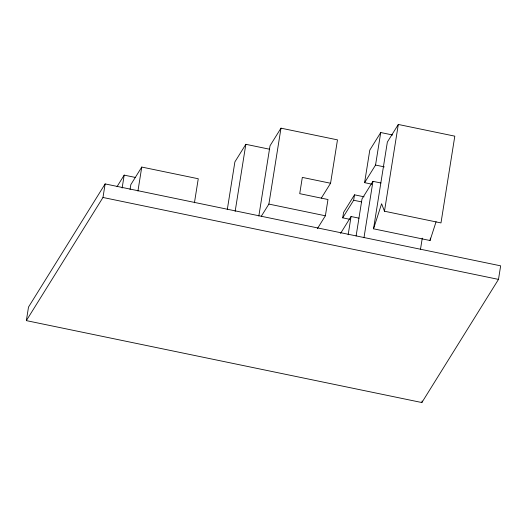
<?xml version="1.0" encoding="UTF-8"?>
<svg xmlns="http://www.w3.org/2000/svg" width="527" height="527" viewBox="0 0 527 527"><rect width="100%" height="100%" fill="white"/><g stroke="black" fill="none" stroke-linecap="round" stroke-linejoin="round"><path stroke-width="0.79" d="M26.35 320.62L28.511 307.063L105.136 183.916L500.65 265.839L498.489 279.396L421.863 402.542L26.35 320.62L102.976 197.473L105.136 183.916M122.132 188.053L124.188 175.129L135.334 177.434M130.05 189.45L130.815 184.648L141.763 167.059L198.264 178.758L194.437 202.763M137.936 191.057L141.763 167.059M227.289 209.594L234.89 161.901L245.839 144.306L269.712 149.253M235.147 211.399L245.839 144.306M258.836 216.024L270.035 145.755L280.983 128.166L337.484 139.866L330.567 183.251L321.305 198.139M261.3 216.261L268.882 204.081L280.983 128.166M317.386 228.639L325.383 215.787L327.978 199.516L299.725 193.666L302.32 177.401L330.567 183.251M349.875 219.324L342.708 217.842L343.578 212.421L354.519 194.825L364.071 196.808M348.156 234.772L351.061 216.518L359.025 218.165M342.708 217.842L353.657 200.253L354.519 194.825M356.107 235.971L362.009 198.923L372.958 181.334L380.916 182.981M371.766 184.14L364.605 182.658L369.789 150.123L380.738 132.527L392.674 135.004M363.973 237.71L372.958 181.334M364.605 182.658L375.547 165.063L380.738 132.527M373.531 228.81L387.358 142.053L398.307 124.458L454.808 136.164L440.98 222.921L384.479 211.222L381.601 203.751L373.531 228.81L430.032 240.516L436.086 221.715M384.479 211.222L398.307 124.458M420.474 249.409L422.272 238.138M430.032 240.516L430.421 238.085M421.863 402.542L422.12 400.948M117.034 186.63L124.188 175.129M340.541 233.435L351.061 216.518M375.547 165.063L384.302 166.881M353.657 200.253L361.614 201.9M268.882 204.081L325.383 215.787M102.976 197.473L498.489 279.396"/></g></svg>
